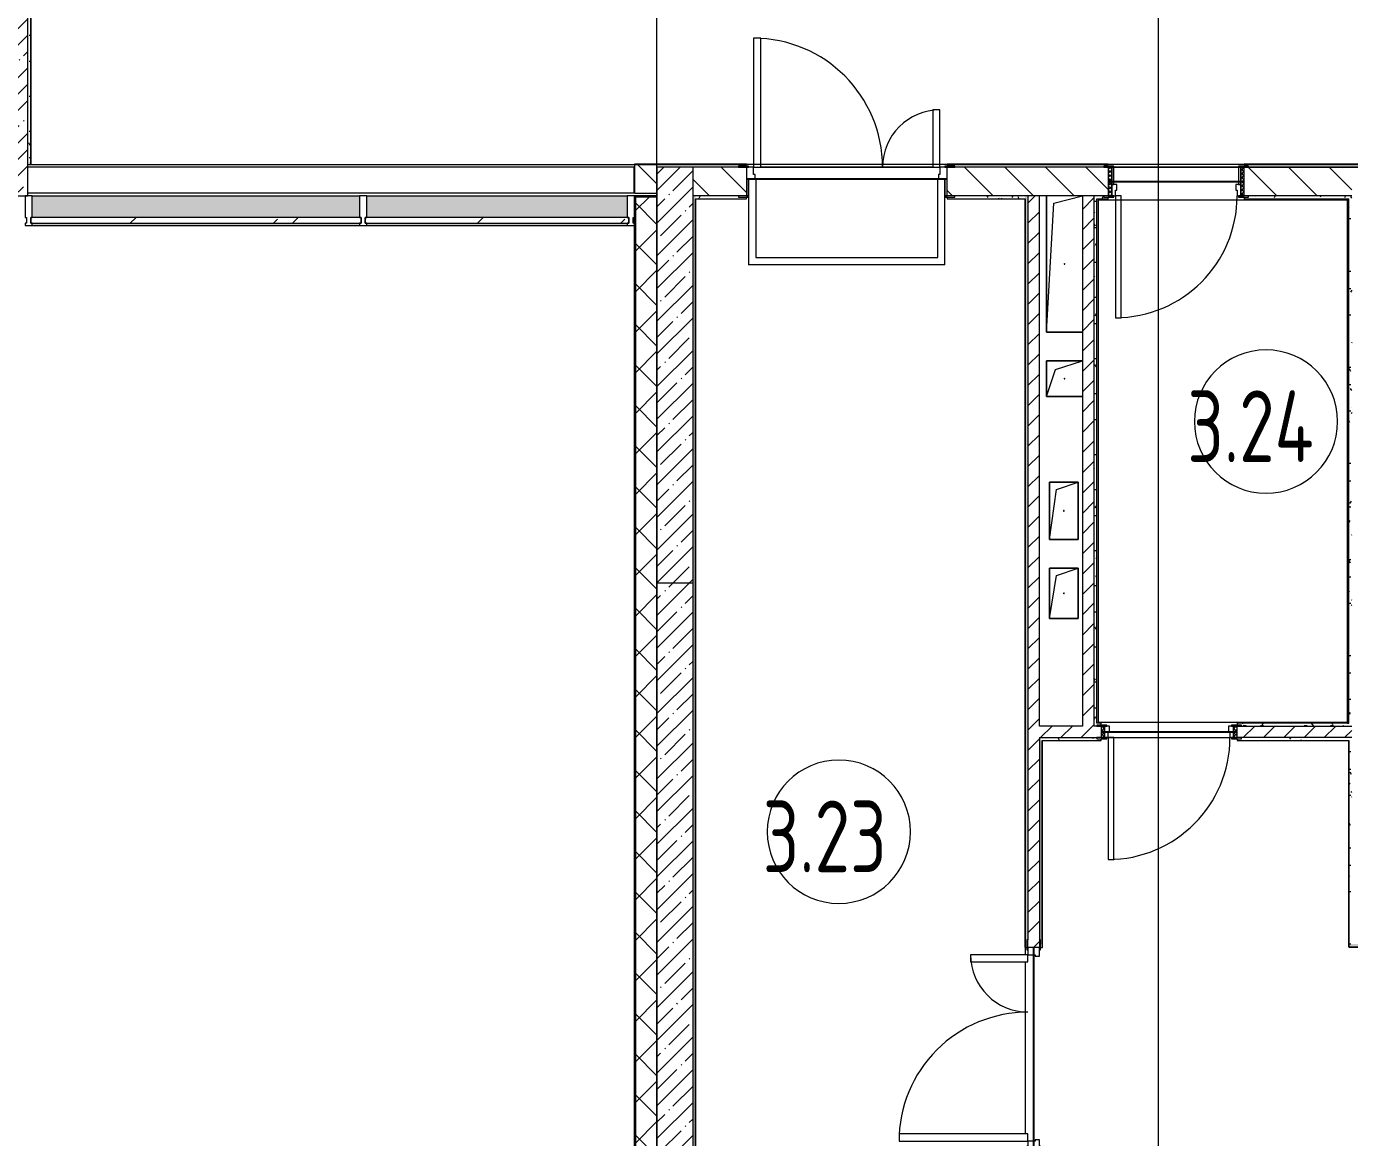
# Model space of a CAD drawing. Header units: millimetres. Extents: x -1113 to 415037, y -3642 to 354837.
# Drawn here: x 374187 to 383422, y 3830 to 11582 of the extents above; entities that cross this region are included whole.
import ezdxf

# ---------------------------------------------------------------- set-up
doc = ezdxf.new("R2010")
doc.units = ezdxf.units.MM
for name, color, linetype, lineweight in [('A-AREA-BNDY', 7, 'Continuous', 5), ('A-AREA-IDEN', 7, 'Continuous', 9), ('A-DOOR-2', 7, 'Continuous', 5), ('A-DOOR-FRAM-2', 7, 'Continuous', 5), ('A-FLOR', 7, 'Continuous', 9), ('A-GENM', 7, 'Continuous', 9), ('A-GLAZ-CURT', 7, 'Continuous', 9), ('A-GLAZ-CURT-1', 7, 'Continuous', 5), ('A-GLAZ-CURT-2', 7, 'Continuous', 20), ('A-GLAZ-CWMG', 7, 'Continuous', 9), ('A-GLAZ-CWMG-1', 7, 'Continuous', 20), ('A-WALL', 7, 'Continuous', 5), ('I-WALL', 7, 'Continuous', 5), ('Оси', 7, 'Continuous', 9)]:
    doc.layers.add(name, color=color, linetype=linetype, lineweight=lineweight)
doc.layers.add('A-AREA-PATT-3', color=7, linetype='Continuous', lineweight=5, true_color=0xe6fae8, transparency=1)
for name, color, linetype, lineweight, true_color in [('A-DOOR-1', 7, 'Continuous', 5, 0xc0c0c0), ('A-DOOR-FRAM-1', 7, 'Continuous', 5, 0xc0c0c0), ('A-WALL-1', 9, 'Continuous', 5, 0x808080), ('A-WALL-FNSH-1', 9, 'Continuous', 5, 0x808080)]:
    doc.layers.add(name, color=color, linetype=linetype, lineweight=lineweight, true_color=true_color)
doc.styles.add('СПДС', font='ГОСТ тип А.ttf', dxfattribs={"width": 0.9})
pattern_1 = [(45, (289227.4, 1e-08), (-70.71068, 70.71068), [])]
pattern_2 = [(45, (289227.4, 1e-08), (-114.04925, 114.04925), []), (45, (289341.45, 1e-08), (-114.04925, 114.04925), [201.612, -40.322, 6.706, -33.617])]
pattern_3 = [(135, (289227.4, 1e-08), (-141.42136, -141.42136), [])]
pattern_4 = [(0, (289227.4, 1e-08), (243.84, 60.96), [20.117, -162.763, 20.117, -162.763, -975.36]), (0, (289227.4, 1e-08), (243.84, 60.96), [-365.76, 20.117, -345.643, 20.117, -162.763, -426.72]), (0, (289227.4, 1e-08), (243.84, 60.96), [-914.4, 20.117, -101.803, 20.117, -284.683]), (120, (289318.84, 30.48), (-174.71291, 180.691634), [20.117, -162.763, 20.117, -162.763, -975.36]), (120, (289318.84, 30.48), (-174.71291, 180.691634), [-365.76, 20.117, -345.643, 20.117, -162.763, -426.72]), (120, (289318.84, 30.48), (-174.71291, 180.691634), [-914.4, 20.117, -101.803, 20.117, -284.683]), (240, (289349.32, 152.4), (-69.12709, -241.651634), [20.117, -162.763, 20.117, -162.763, -975.36]), (240, (289349.32, 152.4), (-69.12709, -241.651634), [-365.76, 20.117, -345.643, 20.117, -162.763, -426.72]), (240, (289349.32, 152.4), (-69.12709, -241.651634), [-914.4, 20.117, -101.803, 20.117, -284.683])]

# ---------------------------------------------------------------- blocks, each defined once
blk = doc.blocks.new('110_Дверь_СКБ_2Ст - Д-5_п_ Из игровой в коридор-32215844-Объем проектирования 3 этажа')
at = {"layer": 'A-DOOR-1'}
for p, q in [((-637.5, 940), (-637.5, 40)), ((-587.5, 940), (-637.5, 940)), ((-587.5, 40), (-587.5, 940)), ((662.5, 440), (612.5, 440)), ((612.5, 440), (612.5, 40)), ((662.5, 40), (662.5, 440)), ((-637.5, 40), (-587.5, 40)), ((612.5, 40), (662.5, 40))]:
    blk.add_line(p, q, dxfattribs=at)
for centre, radius, start, end in [((-637.5, 40), 900, 0, 90), ((662.5, 40), 400, 90, 180)]:
    blk.add_arc(centre, radius, start, end, dxfattribs=at)
at = {"layer": 'A-DOOR-FRAM-1'}
for p, q in [((-672.5, 48), (-742.5, 48)), ((-742.5, 48), (-742.5, 40)), ((-742.5, 40), (-672.5, 40)), ((-637.5, 40), (-687.5, 40)), ((-687.5, 40), (-687.5, -40)), ((-672.5, 40), (-672.5, 48)), ((-637.5, -10), (-637.5, 40)), ((662.5, 40), (662.5, -10)), ((712.5, 40), (662.5, 40)), ((767.5, 48), (697.5, 48)), ((697.5, 48), (697.5, 40)), ((697.5, 40), (767.5, 40)), ((712.5, -40), (712.5, 40)), ((767.5, 40), (767.5, 48)), ((-672.5, -40), (-742.5, -40)), ((-742.5, -40), (-742.5, -48)), ((-742.5, -48), (-672.5, -48)), ((-672.5, -39), (-687.5, -39)), ((-687.5, -39), (-687.5, -40)), ((-687.5, -40), (-627.5, -40)), ((-687.5, -40), (-672.5, -40)), ((-672.5, -40), (-672.5, -39)), ((-672.5, -48), (-672.5, -40)), ((-627.5, -10), (-637.5, -10)), ((-627.5, -40), (-627.5, -10)), ((662.5, -10), (652.5, -10)), ((652.5, -10), (652.5, -40)), ((652.5, -40), (712.5, -40)), ((712.5, -39), (697.5, -39)), ((697.5, -39), (697.5, -40)), ((697.5, -40), (712.5, -40)), ((767.5, -40), (697.5, -40)), ((697.5, -40), (697.5, -48)), ((697.5, -48), (767.5, -48)), ((712.5, -40), (712.5, -39)), ((767.5, -48), (767.5, -40))]:
    blk.add_line(p, q, dxfattribs=at)
blk = doc.blocks.new('110_Дверь_СКБ_2Ст - Д-2а_п_ Из коридора на лестницу-32215207-Объем проектирования 3 этажа')
at = {"layer": 'A-DOOR-1'}
for p, q in [((-637.5, 1000), (-637.5, 100)), ((-587.5, 1000), (-637.5, 1000)), ((-587.5, 100), (-587.5, 1000)), ((662.5, 500), (612.5, 500)), ((612.5, 500), (612.5, 100)), ((662.5, 100), (662.5, 500)), ((-637.5, 100), (-587.5, 100)), ((612.5, 100), (662.5, 100))]:
    blk.add_line(p, q, dxfattribs=at)
for centre, radius, start, end in [((-637.5, 100), 900, 0, 90), ((662.5, 100), 400, 90, 180)]:
    blk.add_arc(centre, radius, start, end, dxfattribs=at)
at = {"layer": 'A-DOOR-FRAM-1'}
for p, q in [((-672.5, 108), (-742.5, 108)), ((-742.5, 108), (-742.5, 100)), ((-742.5, 100), (-672.5, 100)), ((-637.5, 100), (-687.5, 100)), ((-687.5, 100), (-687.5, 20)), ((-672.5, 100), (-672.5, 108)), ((-637.5, 50), (-637.5, 100)), ((662.5, 100), (662.5, 50)), ((712.5, 100), (662.5, 100)), ((767.5, 108), (697.5, 108)), ((697.5, 108), (697.5, 100)), ((697.5, 100), (767.5, 100)), ((712.5, 20), (712.5, 100)), ((767.5, 100), (767.5, 108)), ((-687.5, 20), (-627.5, 20)), ((-672.5, 20), (-687.5, 20)), ((-687.5, 20), (-687.5, -100)), ((-672.5, -100), (-672.5, 20)), ((-627.5, 50), (-637.5, 50)), ((-627.5, 20), (-627.5, 50)), ((662.5, 50), (652.5, 50)), ((652.5, 50), (652.5, 20)), ((652.5, 20), (712.5, 20)), ((712.5, 20), (697.5, 20)), ((697.5, 20), (697.5, -100)), ((712.5, -100), (712.5, 20)), ((-672.5, -100), (-742.5, -100)), ((-742.5, -100), (-742.5, -108)), ((-742.5, -108), (-672.5, -108)), ((-687.5, -100), (-672.5, -100)), ((-672.5, -108), (-672.5, -100)), ((697.5, -100), (712.5, -100)), ((767.5, -100), (697.5, -100)), ((697.5, -100), (697.5, -108)), ((697.5, -108), (767.5, -108)), ((767.5, -108), (767.5, -100))]:
    blk.add_line(p, q, dxfattribs=at)
blk = doc.blocks.new('110_Дверь_СКБ_1Ст_Внутренняя1 - Д-8 950x2100h_охрана-V555-Объем проектирования 3 этажа')
at = {"layer": 'A-DOOR-2'}
h = blk.add_hatch(dxfattribs=at)
h.set_pattern_fill('FP_33', color=256, style=0, pattern_type=2)
h.set_pattern_definition([(135, (1826.41, 164.685), (-14.14214, -14.14214), []), (225, (1826.41, 164.685), (14.14214, -14.14214), [])])
h.paths.add_polyline_path([(462.5, 100), (462.5, -100), (487.5, -100), (487.5, 100)])
at = {"layer": 'A-DOOR-FRAM-2'}
h = blk.add_hatch(dxfattribs=at)
h.set_pattern_fill('FP_34', color=256, style=0, pattern_type=2)
h.set_pattern_definition([(45, (-296.384, 164.685), (-14.1421, 14.1421), []), (135, (-296.384, 164.685), (-14.1421, -14.1421), [])])
h.paths.add_polyline_path([(-437.5, 100), (-462.5, 100), (-462.5, -100), (-437.5, -100), (-437.5, 94.7)])
at = {"layer": 'A-DOOR-1'}
for p, q in [((437.5, 950), (397.5, 950)), ((397.5, 950), (397.5, 100)), ((437.5, 100), (437.5, 950)), ((397.5, 100), (437.5, 100))]:
    blk.add_line(p, q, dxfattribs=at)
blk.add_arc((437.5, 100), 850, 90, 180, dxfattribs=at)
at = {"layer": 'A-DOOR-FRAM-1'}
for p, q in [((-422.5, 108), (-492.5, 108)), ((-492.5, 108), (-492.5, 100)), ((-492.5, 100), (-422.5, 100)), ((-437.5, 100), (-462.5, 100)), ((-462.5, 100), (-462.5, -100)), ((-412.5, 100), (-437.5, 100)), ((-437.5, 100), (-437.5, 20)), ((-437.5, -100), (-437.5, 100)), ((-422.5, 100), (-437.5, 100)), ((-437.5, 100), (-437.5, 99)), ((-437.5, 99), (-422.5, 99)), ((-422.5, 100), (-422.5, 108)), ((-422.5, 99), (-422.5, 100)), ((-412.5, 60), (-412.5, 100)), ((437.5, 100), (437.5, 60)), ((462.5, 100), (437.5, 100)), ((517.5, 108), (447.5, 108)), ((447.5, 108), (447.5, 100)), ((462.5, 100), (447.5, 100)), ((447.5, 100), (447.5, 99)), ((447.5, 100), (517.5, 100)), ((447.5, 99), (462.5, 99)), ((462.5, 20), (462.5, 100)), ((487.5, 100), (462.5, 100)), ((462.5, 100), (462.5, -100)), ((462.5, 99), (462.5, 100)), ((487.5, -100), (487.5, 100)), ((517.5, 100), (517.5, 108)), ((-437.5, 20), (-402.5, 20)), ((-422.5, 20), (-437.5, 20)), ((-437.5, 20), (-437.5, -100)), ((-422.5, -100), (-422.5, 20)), ((-402.5, 60), (-412.5, 60)), ((-402.5, 20), (-402.5, 60)), ((437.5, 60), (427.5, 60)), ((427.5, 60), (427.5, 20)), ((427.5, 20), (462.5, 20)), ((462.5, 20), (447.5, 20)), ((447.5, 20), (447.5, -100)), ((462.5, -100), (462.5, 20)), ((-422.5, -100), (-492.5, -100)), ((-492.5, -100), (-492.5, -108)), ((-492.5, -108), (-422.5, -108)), ((-462.5, -100), (-437.5, -100)), ((-437.5, -100), (-422.5, -100)), ((-422.5, -108), (-422.5, -100)), ((447.5, -100), (462.5, -100)), ((517.5, -100), (447.5, -100)), ((447.5, -100), (447.5, -108)), ((447.5, -108), (517.5, -108)), ((462.5, -100), (487.5, -100)), ((517.5, -108), (517.5, -100))]:
    blk.add_line(p, q, dxfattribs=at)
blk = doc.blocks.new('110_Дверь_СКБ_1Ст_Внутренняя1 - Д-8 950x2100h_охрана-32224770-Объем проектирования 3 этажа')
at = {"layer": 'A-DOOR-2'}
h = blk.add_hatch(dxfattribs=at)
h.set_pattern_fill('FP_35', color=256, style=0, pattern_type=2)
h.set_pattern_definition([(135, (1826.41, 104.685), (-14.14214, -14.14214), []), (225, (1826.41, 104.685), (14.14214, -14.14214), [])])
h.paths.add_polyline_path([(487.5, 40), (462.5, 37.9), (462.5, -40), (487.5, -40)])
at = {"layer": 'A-DOOR-FRAM-2'}
h = blk.add_hatch(dxfattribs=at)
h.set_pattern_fill('FP_36', color=256, style=0, pattern_type=2)
h.set_pattern_definition([(45, (-296.384, 104.685), (-14.1421, 14.1421), []), (135, (-296.384, 104.685), (-14.1421, -14.1421), [])])
h.paths.add_polyline_path([(-455.5, 40), (-462.5, 40), (-462.5, -40), (-437.5, -37.9), (-437.5, 40)])
at = {"layer": 'A-DOOR-1'}
for p, q in [((437.5, 890), (397.5, 890)), ((397.5, 890), (397.5, 40)), ((437.5, 40), (437.5, 890)), ((397.5, 40), (437.5, 40))]:
    blk.add_line(p, q, dxfattribs=at)
blk.add_arc((437.5, 40), 850, 90, 180, dxfattribs=at)
at = {"layer": 'A-DOOR-FRAM-1'}
for p, q in [((-422.5, 48), (-492.5, 48)), ((-492.5, 48), (-492.5, 40)), ((-492.5, 40), (-422.5, 40)), ((-437.5, 40), (-462.5, 40)), ((-462.5, 40), (-462.5, -40)), ((-412.5, 40), (-437.5, 40)), ((-437.5, 40), (-437.5, -40)), ((-437.5, -40), (-437.5, 40)), ((-422.5, 40), (-437.5, 40)), ((-437.5, 40), (-437.5, 39)), ((-437.5, 39), (-422.5, 39)), ((-422.5, 40), (-422.5, 48)), ((-422.5, 39), (-422.5, 40)), ((-412.5, 0), (-412.5, 40)), ((-402.5, 0), (-412.5, 0)), ((-402.5, -40), (-402.5, 0)), ((437.5, 0), (427.5, 0)), ((427.5, 0), (427.5, -40)), ((437.5, 40), (437.5, 0)), ((462.5, 40), (437.5, 40)), ((517.5, 48), (447.5, 48)), ((447.5, 48), (447.5, 40)), ((462.5, 40), (447.5, 40)), ((447.5, 40), (447.5, 39)), ((447.5, 40), (517.5, 40)), ((447.5, 39), (462.5, 39)), ((462.5, -40), (462.5, 40)), ((487.5, 40), (462.5, 40)), ((462.5, 40), (462.5, -40)), ((462.5, 39), (462.5, 40)), ((487.5, -40), (487.5, 40)), ((517.5, 40), (517.5, 48)), ((-422.5, -40), (-492.5, -40)), ((-492.5, -40), (-492.5, -48)), ((-492.5, -48), (-422.5, -48)), ((-462.5, -40), (-437.5, -40)), ((-422.5, -39), (-437.5, -39)), ((-437.5, -39), (-437.5, -40)), ((-437.5, -40), (-402.5, -40)), ((-437.5, -40), (-422.5, -40)), ((-422.5, -40), (-422.5, -39)), ((-422.5, -48), (-422.5, -40)), ((427.5, -40), (462.5, -40)), ((462.5, -39), (447.5, -39)), ((447.5, -39), (447.5, -40)), ((447.5, -40), (462.5, -40)), ((517.5, -40), (447.5, -40)), ((447.5, -40), (447.5, -48)), ((447.5, -48), (517.5, -48)), ((462.5, -40), (462.5, -39)), ((462.5, -40), (487.5, -40)), ((517.5, -48), (517.5, -40))]:
    blk.add_line(p, q, dxfattribs=at)
blk = doc.blocks.new('GM_Отверстие прямоугольное _в плите_ - Отверстие-21958801-Объем проектирования 3 этажа')
at = {"layer": 'A-GENM'}
for p, q in [((-100, -175), (-100, 175)), ((-100, 175), (100, 175)), ((100, 175), (-100, 175)), ((-100, 175), (-100, -175)), ((-100, -175), (-50, 125)), ((-50, 125), (100, 175)), ((100, 175), (100, -175)), ((100, -175), (100, 175)), ((100, -175), (-100, -175)), ((-100, -175), (100, -175))]:
    blk.add_line(p, q, dxfattribs=at)
for start, end in [(360, 180), (180, 360)]:
    blk.add_arc((0, 0), 2.5, start, end, dxfattribs=at)
blk = doc.blocks.new('GM_Отверстие прямоугольное _в плите_ - Отверстие-21992361-Объем проектирования 3 этажа')
at = {"layer": 'A-GENM'}
for p, q in [((-100, -200), (-100, 200)), ((-100, 200), (100, 200)), ((100, 200), (-100, 200)), ((-100, 200), (-100, -200)), ((-50, 150), (100, 200)), ((100, 200), (100, -200)), ((100, -200), (100, 200)), ((-100, -200), (-50, 150)), ((100, -200), (-100, -200)), ((-100, -200), (100, -200))]:
    blk.add_line(p, q, dxfattribs=at)
for start, end in [(360, 180), (180, 360)]:
    blk.add_arc((0, 0), 2.5, start, end, dxfattribs=at)
blk = doc.blocks.new('GM_Отверстие прямоугольное _в плите_ - Отверстие-21992459-Объем проектирования 3 этажа')
at = {"layer": 'A-GENM'}
for p, q in [((-125, -475), (-125, 475)), ((-125, 475), (-125, -475)), ((-75, 425), (125, 475)), ((-125, -475), (-75, 425)), ((125, -475), (-125, -475)), ((-125, -475), (125, -475))]:
    blk.add_line(p, q, dxfattribs=at)
for start, end in [(360, 180), (180, 360)]:
    blk.add_arc((0, 0), 2.5, start, end, dxfattribs=at)
blk = doc.blocks.new('GM_Отверстие прямоугольное _в плите_ - Отверстие-21605184-Объем проектирования 3 этажа')
at = {"layer": 'A-GENM'}
for p, q in [((-125, -125), (-125, 125)), ((-125, 125), (125, 125)), ((125, 125), (-125, 125)), ((-125, 125), (-125, -125)), ((-62.5, 62.5), (125, 125)), ((-125, -125), (-62.5, 62.5)), ((125, -125), (-125, -125)), ((-125, -125), (125, -125))]:
    blk.add_line(p, q, dxfattribs=at)
for start, end in [(360, 180), (180, 360)]:
    blk.add_arc((0, 0), 2.5, start, end, dxfattribs=at)
blk = doc.blocks.new('Системная панель - Стекло - 40мм-33184352-Объем проектирования 3 этажа')
at = {"layer": 'A-GLAZ-CURT-1'}
h = blk.add_hatch(dxfattribs=at)
h.set_pattern_fill('FP_201', color=256, style=0, pattern_type=2)
h.set_pattern_definition([(45, (-86342.5, -10010), (-565.6854, 565.6854), [400, -1200]), (45, (-86742.5, -10210), (-565.6854, 565.6854), [1200, -400]), (45, (-85942.5, -10410), (-565.6854, 565.6854), [400, -1200])])
h.paths.add_polyline_path([(509.9, 0), (1152.5, 0), (1152.5, 40), (-1152.5, 40), (-1152.5, 0)])
at = {"layer": 'A-GLAZ-CURT-2'}
for p, q in [((1152.5, 40), (-1152.5, 40)), ((-1152.5, 40), (-1152.5, 0)), ((-1152.5, 0), (1152.5, 0)), ((1152.5, 0), (1152.5, 40))]:
    blk.add_line(p, q, dxfattribs=at)
blk = doc.blocks.new('Системная панель - Стекло - 40мм-33184353-Объем проектирования 3 этажа')
at = {"layer": 'A-GLAZ-CURT-1'}
h = blk.add_hatch(dxfattribs=at)
h.set_pattern_fill('FP_202', color=256, style=0, pattern_type=2)
h.set_pattern_definition([(45, (-88444.25, -10010), (-565.6854, 565.6854), [400, -1200]), (45, (-88844.25, -10210), (-565.6854, 565.6854), [1200, -400]), (45, (-88044.25, -10410), (-565.6854, 565.6854), [400, -1200])])
h.paths.add_polyline_path([(583.7, 0), (919.2, 0), (919.2, 40), (-919.2, 40), (-919.2, 0), (-244.3, 0)])
at = {"layer": 'A-GLAZ-CURT-2'}
for p, q in [((919.2, 40), (-919.2, 40)), ((-919.2, 40), (-919.2, 0)), ((-919.2, 0), (919.2, 0)), ((919.2, 0), (919.2, 40))]:
    blk.add_line(p, q, dxfattribs=at)
blk = doc.blocks.new('Прямоугольный импост - Импост структурный с накладкой - 190мм-33184356-Объем проектирования 3 этажа')
at = {"layer": 'A-GLAZ-CWMG-1'}
for p, q in [((-50, 0), (-50, 17)), ((-50, 17), (0, 17)), ((-40, 0), (-50, 0)), ((-40, -40), (-40, 0)), ((0, 0), (-10, 0)), ((-10, 0), (-10, -40)), ((0, 17), (0, 0)), ((-50, -190), (-50, -40)), ((-50, -40), (-40, -40)), ((-10, -40), (0, -40)), ((0, -40), (0, -190)), ((0, -190), (-50, -190))]:
    blk.add_line(p, q, dxfattribs=at)
blk = doc.blocks.new('Прямоугольный импост - Импост структурный с накладкой - 190мм-33184358-Объем проектирования 3 этажа')
at = {"layer": 'A-GLAZ-CWMG-1'}
for p, q in [((0, 17), (-50, 17)), ((-50, 17), (-50, 0)), ((-50, 0), (-40, 0)), ((-40, 0), (-40, -40)), ((-10, -40), (-10, 0)), ((-10, 0), (0, 0)), ((0, 0), (0, 17)), ((-40, -40), (-50, -40)), ((-50, -40), (-50, -190)), ((0, -40), (-10, -40)), ((0, -190), (0, -40)), ((-50, -190), (0, -190))]:
    blk.add_line(p, q, dxfattribs=at)
blk = doc.blocks.new('Прямоугольный импост - Импост структурный с накладкой - 190мм-33184349-Объем проектирования 3 этажа')
at = {"layer": 'A-GLAZ-CWMG-1'}
for p, q in [((-25, 0), (-25, 17)), ((-25, 17), (25, 17)), ((-15, 0), (-25, 0)), ((-15, -40), (-15, 0)), ((25, 0), (15, 0)), ((15, 0), (15, -40)), ((25, 17), (25, 0)), ((-25, -190), (-25, -40)), ((-25, -40), (-15, -40)), ((15, -40), (25, -40)), ((25, -40), (25, -190)), ((25, -190), (-25, -190))]:
    blk.add_line(p, q, dxfattribs=at)
blk = doc.blocks.new('Прямоугольный импост - Импост структурный с накладкой - 190мм-23186050-Объем проектирования 3 этажа')
at = {"layer": 'A-GLAZ-CWMG'}
for points in [[(87285, 10250), (87285, 10400), (85000, 10400), (85000, 10250), (86652.4, 10250)], [(87285, 10193), (87285, 10210), (85000, 10210), (85000, 10193), (86652.4, 10193)]]:
    blk.add_hatch(color=256, dxfattribs=at).paths.add_polyline_path(points)
for p, q in [((85000, 10400), (87285, 10400)), ((85000, 10193), (87285, 10193))]:
    blk.add_line(p, q, dxfattribs=at)
blk = doc.blocks.new('Прямоугольный импост - Импост структурный с накладкой - 190мм-23186051-Объем проектирования 3 этажа')
at = {"layer": 'A-GLAZ-CWMG'}
for points in [[(88000, 10250), (88000, 10400), (87335, 10400), (87335, 10250)], [(87335, 10193), (88000, 10193), (88000, 10210), (87335, 10210)]]:
    blk.add_hatch(color=256, dxfattribs=at).paths.add_polyline_path(points)
for p, q in [((87335, 10400), (88000, 10400)), ((87335, 10193), (88000, 10193))]:
    blk.add_line(p, q, dxfattribs=at)
blk = doc.blocks.new('Прямоугольный импост - Импост структурный с накладкой - 190мм-23186052-Объем проектирования 3 этажа')
at = {"layer": 'A-GLAZ-CWMG'}
for points in [[(88000, 10250), (89153.5, 10250), (89153.5, 10400), (88000, 10400), (88000, 10380)], [(89153.5, 10193), (89153.5, 10210), (88000, 10210), (88000, 10193), (88828, 10193)]]:
    blk.add_hatch(color=256, dxfattribs=at).paths.add_polyline_path(points)
for p, q in [((88000, 10400), (89153.5, 10400)), ((88000, 10193), (89153.5, 10193))]:
    blk.add_line(p, q, dxfattribs=at)
blk = doc.blocks.new('Марка_Помещения - Номер-25198446-Объем проектирования 3 этажа')
at = {"layer": 'A-AREA-IDEN'}
for start, end in [(360, 180), (180, 360)]:
    blk.add_arc((0, 0), 2.5, start, end, dxfattribs=at)

msp = doc.modelspace()

# ---------------------------------------------------------------- hatches: boundary and pattern name
at = {"layer": 'A-AREA-PATT-3'}
h = msp.add_hatch(color=256, dxfattribs=at)
h.paths.add_polyline_path([(383408.4, 6724.5), (383412.9, 6724.5), (383412.9, 10375.5), (382687.4, 10375.5), (382687.4, 10371), (383408.4, 10371), (383408.4, 6729), (382637.4, 6729), (382637.7, 6724.5), (383027.4, 6724.5)])
h.paths.add_polyline_path([(381676.9, 6724.5), (381687.4, 6724.5), (381687.3, 6729), (381666.4, 6729), (381666.4, 10371), (381737.4, 10371), (381737.3, 10375.5), (381661.9, 10375.5), (381661.9, 6724.5), (381666.4, 6724.5)])
at = {"layer": 'A-WALL'}
h = msp.add_hatch(dxfattribs=at)
h.set_pattern_fill('FP_24', color=256, style=0, pattern_type=2)
h.set_pattern_definition([(45, (289227.4, 1e-08), (-141.42136, 141.42136), []), (135, (289227.4, 1e-08), (-141.42136, -141.42136), [])])
h.paths.add_polyline_path([(378587.4, -100), (378587.4, 10392), (378437.4, 10392), (378437.4, -100)])
at = {"layer": 'I-WALL'}
h = msp.add_hatch(dxfattribs=at)
h.set_pattern_fill('FP_1', color=256, style=0, pattern_type=2)
h.set_pattern_definition(pattern_2)
h.paths.add_polyline_path([(373988.1, 10400), (374197.4, 10400), (374197.4, 19100), (373977.4, 19100), (373977.4, 10400), (373985.8, 10400)])
h = msp.add_hatch(dxfattribs=at)
h.set_pattern_fill('FP_191', color=256, style=0, pattern_type=2)
h.set_pattern_definition(pattern_4)
h.paths.add_polyline_path([(374217.4, 10620), (374217.4, 13400), (374197.4, 13400), (374197.4, 10620), (374202.1, 10620)])
h = msp.add_hatch(dxfattribs=at)
h.set_pattern_fill('FP_23', color=256, style=0, pattern_type=2)
h.set_pattern_definition(pattern_3)
h.paths.add_polyline_path([(378587.4, 10420), (378587.4, 10620), (378430.9, 10620), (378430.9, 10420)])
h = msp.add_hatch(dxfattribs=at)
h.set_pattern_fill('FP_1', color=256, style=0, pattern_type=2)
h.set_pattern_definition(pattern_2)
h.paths.add_polyline_path([(378837.4, 7700), (378837.4, 10600), (378587.4, 10600), (378587.4, 7700)])
h = msp.add_hatch(dxfattribs=at)
h.set_pattern_fill('FP_23', color=256, style=0, pattern_type=2)
h.set_pattern_definition(pattern_3)
h.paths.add_polyline_path([(396337.4, 10400), (396357.4, 10400), (396357.4, 10600), (394322.4, 10600), (394322.4, 10400), (395459.8, 10400)])
h.paths.add_polyline_path([(392842.4, 10400), (392872.4, 10400), (392872.4, 10600), (390837.4, 10600), (390837.4, 10400), (391108.7, 10400)])
h.paths.add_polyline_path([(383437.4, 10400), (383437.4, 10600), (382687.4, 10600), (382687.4, 10400), (383417.4, 10400)])
h.paths.add_polyline_path([(379188, 10400), (379212.4, 10400), (379212.4, 10600), (378837.4, 10600), (378837.4, 10400), (379187.4, 10400)])
h.paths.add_polyline_path([(381307.4, 10400), (381737.4, 10400), (381737.4, 10600), (380612.4, 10600), (380612.4, 10400), (381257.4, 10400)])
h = msp.add_hatch(dxfattribs=at)
h.set_pattern_fill('FP_191', color=256, style=0, pattern_type=2)
h.set_pattern_definition(pattern_4)
h.paths.add_polyline_path([(378837.4, 170), (378857.4, 170), (378856.4, 10380), (378837.4, 10400), (378837.4, 319.2)])
h.paths.add_polyline_path([(378857.4, 10380), (378857.4, 10400), (378837.4, 10400), (378844.6, 10392.8)])
h = msp.add_hatch(dxfattribs=at)
h.set_pattern_fill('FP_191', color=256, style=0, pattern_type=2)
h.set_pattern_definition(pattern_4)
h.paths.add_polyline_path([(378971, 10380), (379212.4, 10380), (379212.4, 10392), (379157.4, 10392), (379157.4, 10400), (378857.4, 10400), (378857.4, 10380)])
h.paths.add_polyline_path([(380612.4, 10380), (381157.4, 10380), (381157.4, 10400), (380667.4, 10400), (380667.4, 10392), (380612.4, 10392)])
h = msp.add_hatch(dxfattribs=at)
h.set_pattern_fill('FP_191', color=256, style=0, pattern_type=2)
h.set_pattern_definition(pattern_4)
h.paths.add_polyline_path([(381177.4, 100), (381177.4, 3700), (381169.4, 3700), (381169.4, 3755), (381157.4, 3755), (381157.4, 100)])
h.paths.add_polyline_path([(381159.5, 5155), (381169.4, 5155), (381169.4, 5210), (381177.4, 5210), (381177.4, 10400), (381157.4, 10379), (381157.4, 5155)])
h.paths.add_polyline_path([(381157.4, 10380), (381177.4, 10400), (381157.4, 10400), (381157.4, 10391.8)])
h = msp.add_hatch(dxfattribs=at)
h.set_pattern_fill('FP_22', color=256, style=0, pattern_type=2)
h.set_pattern_definition(pattern_1)
h.paths.add_polyline_path([(381257.4, 100), (381257.4, 3755), (381177.4, 3755), (381177.4, 100)])
h.paths.add_polyline_path([(381177.4, 5155), (381257.4, 5155), (381257.4, 10400), (381177.4, 10400), (381177.4, 5180)])
h = msp.add_hatch(dxfattribs=at)
h.set_pattern_fill('FP_22', color=256, style=0, pattern_type=2)
h.set_pattern_definition(pattern_1)
h.paths.add_polyline_path([(381557.4, 6700), (381637.4, 6700), (381637.4, 10400), (381557.4, 10400), (381557.4, 6962.1)])
h = msp.add_hatch(dxfattribs=at)
h.set_pattern_fill('FP_191', color=256, style=0, pattern_type=2)
h.set_pattern_definition(pattern_4)
h.paths.add_polyline_path([(381657.4, 6720), (381657.2, 10400), (381637.4, 10400), (381637.4, 6720)])
h = msp.add_hatch(dxfattribs=at)
h.set_pattern_fill('FP_191', color=256, style=0, pattern_type=2)
h.set_pattern_definition(pattern_4)
h.paths.add_polyline_path([(381657.5, 10400), (381657.4, 10400), (381657.4, 10380)])
h.paths.add_polyline_path([(381666.4, 10380), (381737.4, 10380), (381737.4, 10392), (381707.4, 10392.5), (381707.4, 10400), (381657.5, 10400), (381657.4, 10380)])
h.paths.add_polyline_path([(382687.4, 10380), (383417.4, 10380), (383417.4, 10400), (382717.4, 10400), (382717.4, 10392), (382687.4, 10392)])
h = msp.add_hatch(dxfattribs=at)
h.set_pattern_fill('FP_191', color=256, style=0, pattern_type=2)
h.set_pattern_definition(pattern_4)
h.paths.add_polyline_path([(383437.4, 6700), (383437.4, 10400), (383417.4, 10400), (383418.4, 6700)])
h = msp.add_hatch(dxfattribs=at)
h.set_pattern_fill('FP_1', color=256, style=0, pattern_type=2)
h.set_pattern_definition(pattern_2)
h.paths.add_polyline_path([(378587.4, 100), (378837.4, 100), (378837.4, 7700), (378587.4, 7700), (378587.4, 150)])
h = msp.add_hatch(dxfattribs=at)
h.set_pattern_fill('FP_22', color=256, style=0, pattern_type=2)
h.set_pattern_definition(pattern_1)
h.paths.add_polyline_path([(381637.4, 6620), (381687.4, 6620), (381687.4, 6700), (381257.4, 6700), (381257.4, 6620), (381557.4, 6620)])
h.paths.add_polyline_path([(382667.4, 6620), (383437.4, 6620), (383437.4, 6700), (382637.4, 6700), (382637.4, 6620)])
h = msp.add_hatch(dxfattribs=at)
h.set_pattern_fill('FP_191', color=256, style=0, pattern_type=2)
h.set_pattern_definition(pattern_4)
h.paths.add_polyline_path([(382687.4, 6700), (383417.4, 6700), (383417.4, 6720), (382637.4, 6720), (382637.5, 6708), (382667.4, 6708), (382667.4, 6700), (382677.3, 6700)])
h.paths.add_polyline_path([(381657.4, 6700), (381657.4, 6708), (381687.4, 6708), (381687.4, 6720), (381637.4, 6720), (381637.4, 6700)])
h = msp.add_hatch(dxfattribs=at)
h.set_pattern_fill('FP_191', color=256, style=0, pattern_type=2)
h.set_pattern_definition(pattern_4)
h.paths.add_polyline_path([(381318.7, 6600), (381687.4, 6600), (381687.4, 6612), (381657.4, 6612), (381657.4, 6620), (381257.4, 6620), (381257.4, 6600), (381314.3, 6600)])
h.paths.add_polyline_path([(382637.4, 6600), (383416.4, 6600), (383417.1, 6620), (382667.4, 6619.2), (382667.4, 6612), (382637.4, 6612)])
h = msp.add_hatch(dxfattribs=at)
h.set_pattern_fill('FP_191', color=256, style=0, pattern_type=2)
h.set_pattern_definition(pattern_4)
h.paths.add_polyline_path([(381257.4, 100), (381277.4, 100), (381275.3, 3755), (381265.4, 3755), (381265.4, 3700), (381257.4, 3700), (381257.4, 106.6)])
h.paths.add_polyline_path([(381265.4, 5155), (381277.4, 5155), (381277.4, 6599), (381257.4, 6600), (381258.2, 5210), (381265.4, 5210), (381265.4, 5168.3)])
h = msp.add_hatch(dxfattribs=at)
h.set_pattern_fill('FP_191', color=256, style=0, pattern_type=2)
h.set_pattern_definition(pattern_4)
h.paths.add_polyline_path([(383437.4, 5180), (383437.4, 6620), (383417.4, 6619.3), (383418.4, 5180)])
h = msp.add_hatch(dxfattribs=at)
h.set_pattern_fill('FP_191', color=256, style=0, pattern_type=2)
h.set_pattern_definition(pattern_4)
h.paths.add_polyline_path([(390564.8, 5160), (390837.3, 5160), (390797.4, 5180), (389967.4, 5180), (389967.4, 5172), (389937.4, 5171), (389938.4, 5160), (390387.4, 5160)])
h.paths.add_polyline_path([(383437.4, 5160), (388887.4, 5160), (388887.4, 5172), (388857.4, 5172), (388857.4, 5180), (383417.4, 5179.3), (383418.4, 5160), (383430.1, 5160)])

# ---------------------------------------------------------------- linework, layer by layer
for points in [[(379212.4, 10520), (380612.4, 10520)], [(381737.4, 10500), (382687.4, 10500)], [(381687.4, 6660), (382637.4, 6660)], [(381217.4, 3755), (381217.4, 5155)]]:
    msp.add_lwpolyline(points)
at = {"layer": 'A-AREA-BNDY', "flags": 128}
for points in [[(374218.4, 10620), (378430.9, 10620), (378430.9, 10621), (386625.4, 10621), (386625.4, 11341), (387706.4, 11341), (387706.4, 13379), (374218.4, 13379)], [(381666.4, 10371), (381666.4, 6729), (383408.4, 6729), (383408.4, 10371)]]:
    msp.add_lwpolyline(points, close=True, dxfattribs=at)
at = {"layer": 'A-FLOR'}
for p, q in [((374197.4, 10420), (374197.4, 10620)), ((378430.9, 10600), (374197.4, 10600)), ((378430.9, 10600), (378426.4, 10600)), ((378426.4, 10600), (378426.4, 10420)), ((378837.4, 10600), (378587.4, 10600)), ((379157.4, 10600), (378587.4, 10600)), ((380512.4, 10600), (379312.4, 10600)), ((379312.4, 10600), (380512.4, 10600)), ((381707.4, 10600), (380667.4, 10600)), ((382647.4, 10600), (381777.4, 10600)), ((381777.4, 10600), (382647.4, 10600)), ((386626.4, 10600), (382717.4, 10600)), ((379227.4, 10520), (379277.4, 10520)), ((379227.4, 10520), (379227.4, 9920)), ((379277.4, 10520), (379277.4, 9970)), ((380547.4, 9970), (380547.4, 10520)), ((380547.4, 10520), (380597.4, 10520)), ((380597.4, 9920), (380597.4, 10520)), ((378426.4, 10420), (374197.4, 10420)), ((378857.4, 10380), (379187.4, 10380)), ((378857.4, 170), (378857.4, 10379)), ((380637.4, 10380), (381157.4, 10380)), ((381157.4, 10379), (381157.4, 5105)), ((380597.4, 9920), (379227.4, 9920)), ((379277.4, 9970), (380547.4, 9970)), ((381277.4, 5180), (381277.4, 6599)), ((381737.4, 6620), (382597.4, 6620)), ((381157.4, 5055), (381157.4, 3855))]:
    msp.add_line(p, q, dxfattribs=at)
at = {"layer": 'A-WALL'}
for p, q in [((374217.4, 10620), (374217.4, 13380)), ((378434.4, 10395), (378434.4, -253)), ((378587.4, 10395), (378434.4, 10395)), ((378437.4, 10392), (378437.4, -250)), ((378587.4, 10392), (378437.4, 10392)), ((379157.4, 10400), (378837.4, 10400)), ((378857.4, 10380), (378857.4, 170)), ((381157.4, 10400), (380667.4, 10400)), ((381707.4, 10400), (381157.4, 10400)), ((381157.4, 10380), (381157.4, 10379)), ((381177.4, 10400), (381177.4, 5210)), ((381637.4, 10400), (381637.4, 6700)), ((383437.4, 10400), (382717.4, 10400)), ((381657.4, 6700), (381637.4, 6700)), ((382667.4, 6700), (383437.4, 6700)), ((381257.4, 6620), (381657.4, 6620)), ((381257.4, 6620), (381257.4, 5210)), ((381277.4, 6600), (381687.4, 6600)), ((381277.4, 6599), (381277.4, 6600)), ((382637.4, 6600), (383417.4, 6600)), ((383437.4, 6620), (382667.4, 6620)), ((383417.4, 5180), (383417.4, 6600)), ((381277.4, 5180), (381277.4, 5155))]:
    msp.add_line(p, q, dxfattribs=at)
at = {"layer": 'A-WALL-1'}
for p, q in [((374197.4, 10400), (374197.4, 13600)), ((374197.4, 10620), (374217.4, 10620)), ((378430.9, 10620), (378430.9, 10420)), ((378587.4, 10420), (378587.4, 10620)), ((379157.4, 10600), (378587.4, 10600)), ((378587.4, 10600), (378587.4, 10400)), ((378837.4, 10600), (378837.4, 150)), ((381707.4, 10600), (380667.4, 10600)), ((382717.4, 10600), (391108.7, 10600)), ((373977.4, 10400), (374197.4, 10400)), ((378430.9, 10420), (378587.4, 10420)), ((378587.4, 10400), (378587.4, -100)), ((379187.4, 10380), (379212.4, 10380)), ((379212.4, 10380), (379212.4, 10392)), ((380612.4, 10392), (380612.4, 10380)), ((380612.4, 10380), (380637.4, 10380)), ((381257.4, 6700), (381257.4, 10400)), ((381557.4, 10400), (381557.4, 6700)), ((381737.4, 10380), (381737.4, 10392)), ((382687.4, 10392), (382687.4, 10380)), ((378587.4, 7700), (378837.4, 7700)), ((381557.4, 6700), (381257.4, 6700)), ((381687.4, 6708), (381687.4, 6720)), ((382637.4, 6720), (382637.4, 6708)), ((381687.4, 6600), (381687.4, 6612)), ((382637.4, 6612), (382637.4, 6600)), ((381157.4, 5155), (381169.4, 5155)), ((381265.4, 5155), (381277.4, 5155)), ((383417.4, 5160), (388887.4, 5160))]:
    msp.add_line(p, q, dxfattribs=at)
at = {"layer": 'A-WALL-FNSH-1'}
for p, q in [((374218.4, 10620), (374218.4, 13379)), ((374217.4, 10620), (374218.4, 10620)), ((379212.4, 10621), (378430.9, 10621)), ((378430.9, 10621), (378430.9, 10620)), ((378430.9, 10620), (379212.4, 10620)), ((379212.4, 10620), (379212.4, 10621)), ((381737.4, 10621), (380612.4, 10621)), ((380612.4, 10621), (380612.4, 10620)), ((380612.4, 10620), (381737.4, 10620)), ((381737.4, 10620), (381737.4, 10621)), ((386625.4, 10621), (382687.4, 10621)), ((382687.4, 10621), (382687.4, 10620)), ((382687.4, 10620), (386626.4, 10620)), ((378587.4, 10400), (378429.4, 10400)), ((378429.4, 10400), (378429.4, -258)), ((378858.4, 10379), (379212.4, 10379)), ((378858.4, 171), (378858.4, 10379)), ((379212.4, 10379), (379212.4, 10380)), ((380612.4, 10380), (380612.4, 10379)), ((380612.4, 10379), (381156.4, 10379)), ((381156.4, 10379), (381156.4, 5155)), ((381278.4, 6599), (381687.4, 6599)), ((381278.4, 5155), (381278.4, 6599)), ((381687.4, 6599), (381687.4, 6600)), ((382637.4, 6600), (382637.4, 6599)), ((382637.4, 6599), (383416.4, 6599)), ((383416.4, 6599), (383416.4, 5159)), ((383417.4, 5160), (383417.4, 5180)), ((381156.4, 5155), (381157.4, 5155)), ((381277.4, 5155), (381278.4, 5155)), ((383416.4, 5159), (388887.4, 5159))]:
    msp.add_line(p, q, dxfattribs=at)
at = {"layer": 'I-WALL'}
for p, q in [((381657.4, 6720), (381657.4, 10380)), ((381657.4, 10380), (381737.4, 10380)), ((381666.4, 10371), (381666.4, 6729)), ((381737.4, 10371), (381666.4, 10371)), ((381737.4, 10371), (381737.4, 10380)), ((382687.4, 10380), (383417.4, 10380)), ((382687.4, 10380), (382687.4, 10371)), ((383417.4, 10371), (382687.4, 10371)), ((383408.4, 6720.5), (383408.4, 10379.5)), ((383408.4, 10379.5), (383417.4, 10379.5)), ((383417.4, 6720), (383417.4, 10380)), ((381687.4, 6720), (381657.4, 6720)), ((381666.4, 6729), (381687.4, 6729)), ((381687.4, 6720), (381687.4, 6729)), ((382637.4, 6729), (383417.4, 6729)), ((382637.4, 6729), (382637.4, 6720)), ((383417.4, 6720), (382637.4, 6720)), ((383408.4, 6720.5), (383417.4, 6720.5))]:
    msp.add_line(p, q, dxfattribs=at)
at = {"layer": 'Оси'}
for points in [[(378587.4, -1906.3), (378587.4, 3093.7), (378587.4, 16915.1), (378587.4, 21915.1)], [(382087.4, -1906.3), (382087.4, 3093.7), (382087.4, 16915.1), (382087.4, 21915.1)]]:
    msp.add_lwpolyline(points, dxfattribs=at)

# ---------------------------------------------------------------- block references
at = {"layer": 'A-AREA-IDEN', "xscale": 199.9999999999999, "yscale": 199.9999999999999, "zscale": 199.9999999999999}
for p in [(382838.9, 8825.3), (379857.6, 5963.7)]:
    msp.add_blockref('Марка_Помещения - Номер-25198446-Объем проектирования 3 этажа', p, dxfattribs=at)
at = {"layer": 'A-DOOR-1'}
msp.add_blockref('110_Дверь_СКБ_2Ст - Д-2а_п_ Из коридора на лестницу-32215207-Объем проектирования 3 этажа', (379899.9, 10500), dxfattribs=at)
for name, p, rotation in [('110_Дверь_СКБ_1Ст_Внутренняя1 - Д-8 950x2100h_охрана-V555-Объем проектирования 3 этажа', (382224.9, 10500), 180), ('110_Дверь_СКБ_1Ст_Внутренняя1 - Д-8 950x2100h_охрана-32224770-Объем проектирования 3 этажа', (382174.9, 6660), 180), ('110_Дверь_СКБ_2Ст - Д-5_п_ Из игровой в коридор-32215844-Объем проектирования 3 этажа', (381217.4, 4442.5), 89.99999999999991)]:
    msp.add_blockref(name, p, dxfattribs=dict(at, rotation=rotation))
at = {"layer": 'A-GENM'}
for name, p in [('GM_Отверстие прямоугольное _в плите_ - Отверстие-21992459-Объем проектирования 3 этажа', (381432.4, 9925)), ('GM_Отверстие прямоугольное _в плите_ - Отверстие-21605184-Объем проектирования 3 этажа', (381432.4, 9125)), ('GM_Отверстие прямоугольное _в плите_ - Отверстие-21992361-Объем проектирования 3 этажа', (381427.5, 8202.4)), ('GM_Отверстие прямоугольное _в плите_ - Отверстие-21958801-Объем проектирования 3 этажа', (381427.4, 7627))]:
    msp.add_blockref(name, p, dxfattribs=at)
at = {"layer": 'A-GLAZ-CURT'}
for name, p in [('Системная панель - Стекло - 40мм-33184352-Объем проектирования 3 этажа', (375369.9, 10210)), ('Системная панель - Стекло - 40мм-33184353-Объем проектирования 3 этажа', (377471.7, 10210))]:
    msp.add_blockref(name, p, dxfattribs=at)
at = {"layer": 'A-GLAZ-CWMG', "rotation": 180}
msp.add_blockref('Прямоугольный импост - Импост структурный с накладкой - 190мм-33184358-Объем проектирования 3 этажа', (374177.4, 10210), dxfattribs=at)
at = {"layer": 'A-GLAZ-CWMG'}
for name in ['Прямоугольный импост - Импост структурный с накладкой - 190мм-23186050-Объем проектирования 3 этажа', 'Прямоугольный импост - Импост структурный с накладкой - 190мм-23186051-Объем проектирования 3 этажа', 'Прямоугольный импост - Импост структурный с накладкой - 190мм-23186052-Объем проектирования 3 этажа']:
    msp.add_blockref(name, (289227.4, 0), dxfattribs=at)
at = {"layer": 'A-GLAZ-CWMG', "extrusion": (0, 0, -1), "rotation": 180}
for name, p in [('Прямоугольный импост - Импост структурный с накладкой - 190мм-33184349-Объем проектирования 3 этажа', (-376537.4, 10210)), ('Прямоугольный импост - Импост структурный с накладкой - 190мм-33184356-Объем проектирования 3 этажа', (-378430.9, 10210))]:
    msp.add_blockref(name, p, dxfattribs=at)

# ---------------------------------------------------------------- texts
at = {"layer": 'A-AREA-IDEN', "char_height": 500, "attachment_point": 1, "style": 'СПДС'}
for s, insert, width in [('3.24', (382289.4, 9042.4), 1370.886), ('3.23', (379326.1, 6180.9), 1327.594)]:
    msp.add_mtext(s, dxfattribs=dict(at, insert=insert, width=width))

doc.saveas('drawing.dxf')
